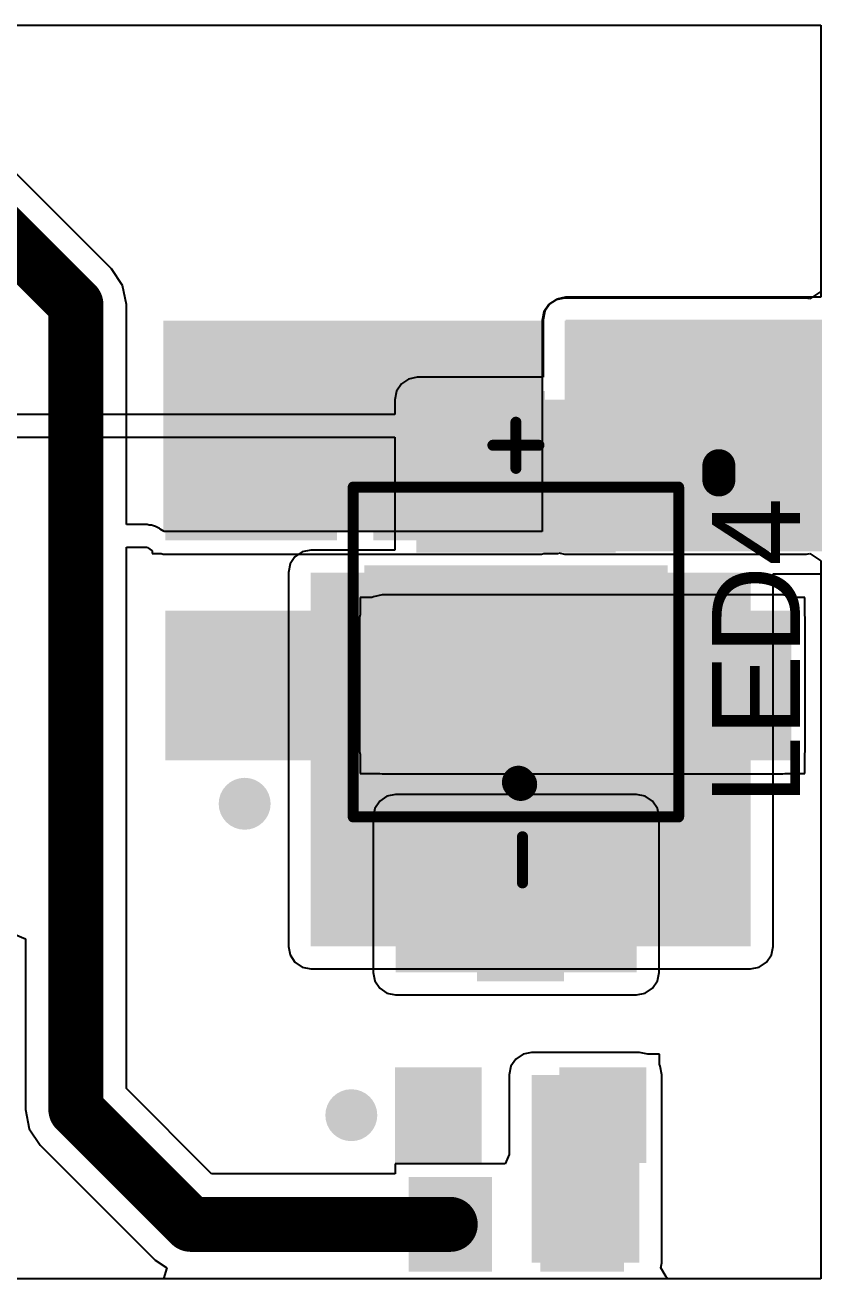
# Model space of a CAD drawing. Header units: millimetres. Extents: x 0.3 to 42.9, y 0.3 to 14.7.
# Drawn here: x 33.67 to 42.88, y 0.26 to 14.74 of the extents above; entities that cross this region are included whole.
import ezdxf

# ---------------------------------------------------------------- set-up
doc = ezdxf.new("R2010")
doc.units = ezdxf.units.MM
for name, color, linetype in [('BottomLayer', 5, 'Continuous'), ('BottomPaste', 16, 'Continuous'), ('BottomSolder', 6, 'Continuous'), ('TopLayer', 1, 'Continuous'), ('TopOverlay', 2, 'Continuous'), ('TopPaste', 8, 'Continuous'), ('TopSolder', 216, 'Continuous'), ('ViaHoleLayer', 16, 'Continuous')]:
    doc.layers.add(name, color=color, linetype=linetype)
doc.styles.add('Arial', font='', dxfattribs={"height": 0.2})
doc.styles.get('Arial').set_extended_font_data('Arial')

# ---------------------------------------------------------------- blocks, each defined once
blk = doc.blocks.new('R___0603_B_7')
at = {"layer": 'BottomLayer'}
for points in [[(-1.143, -0.4445), (-1.143, 0.4445), (-0.381, 0.4445), (-0.381, -0.4445)], [(0.381, -0.4445), (0.381, 0.4445), (1.143, 0.4445), (1.143, -0.4445)]]:
    blk.add_hatch(color=5, dxfattribs=at).paths.add_polyline_path(points)
at = {"layer": 'BottomPaste'}
for points in [[(-1.143, -0.4445), (-1.143, 0.4445), (-0.381, 0.4445), (-0.381, -0.4445)], [(0.381, -0.4445), (0.381, 0.4445), (1.143, 0.4445), (1.143, -0.4445)]]:
    blk.add_hatch(color=16, dxfattribs=at).paths.add_polyline_path(points)
at = {"layer": 'BottomSolder'}
for points in [[(-1.2446, -0.5461), (-1.2446, 0.5461), (-0.2794, 0.5461), (-0.2794, -0.5461)], [(0.2794, -0.5461), (0.2794, 0.5461), (1.2446, 0.5461), (1.2446, -0.5461)]]:
    blk.add_hatch(color=6, dxfattribs=at).paths.add_polyline_path(points)
blk = doc.blocks.new('R___1206_B_8')
at = {"layer": 'BottomLayer'}
for points in [[(-2.032, 0.889), (-0.508, 0.889), (-0.508, -0.889), (-2.032, -0.889)], [(0.508, 0.889), (2.032, 0.889), (2.032, -0.889), (0.508, -0.889)]]:
    blk.add_hatch(color=5, dxfattribs=at).paths.add_polyline_path(points)
at = {"layer": 'BottomPaste'}
for points in [[(-2.032, 0.889), (-0.508, 0.889), (-0.508, -0.889), (-2.032, -0.889)], [(0.508, 0.889), (2.032, 0.889), (2.032, -0.889), (0.508, -0.889)]]:
    blk.add_hatch(color=16, dxfattribs=at).paths.add_polyline_path(points)
at = {"layer": 'BottomSolder'}
for points in [[(-2.1336, 0.9906), (-0.4064, 0.9906), (-0.4064, -0.9906), (-2.1336, -0.9906)], [(0.4064, 0.9906), (2.1336, 0.9906), (2.1336, -0.9906), (0.4064, -0.9906)]]:
    blk.add_hatch(color=6, dxfattribs=at).paths.add_polyline_path(points)
blk = doc.blocks.new('R___1206_B_9')
at = {"layer": 'BottomLayer'}
for points in [[(-2.032, 0.889), (-0.508, 0.889), (-0.508, -0.889), (-2.032, -0.889)], [(0.508, 0.889), (2.032, 0.889), (2.032, -0.889), (0.508, -0.889)]]:
    blk.add_hatch(color=5, dxfattribs=at).paths.add_polyline_path(points)
at = {"layer": 'BottomPaste'}
for points in [[(-2.032, 0.889), (-0.508, 0.889), (-0.508, -0.889), (-2.032, -0.889)], [(0.508, 0.889), (2.032, 0.889), (2.032, -0.889), (0.508, -0.889)]]:
    blk.add_hatch(color=16, dxfattribs=at).paths.add_polyline_path(points)
at = {"layer": 'BottomSolder'}
for points in [[(-2.1336, 0.9906), (-0.4064, 0.9906), (-0.4064, -0.9906), (-2.1336, -0.9906)], [(0.4064, 0.9906), (2.1336, 0.9906), (2.1336, -0.9906), (0.4064, -0.9906)]]:
    blk.add_hatch(color=6, dxfattribs=at).paths.add_polyline_path(points)
blk = doc.blocks.new('SOT_23F_B_19')
at = {"layer": 'BottomLayer'}
for points in [[(-0.55, 1.5), (-0.55, 0.6), (-1.35, 0.6), (-1.35, 1.5)], [(1.35, 1.5), (1.35, 0.6), (0.55, 0.6), (0.55, 1.5)], [(0.4, -0.6), (0.4, -1.5), (-0.4, -1.5), (-0.4, -0.6)]]:
    blk.add_hatch(color=5, dxfattribs=at).paths.add_polyline_path(points)
at = {"layer": 'BottomPaste'}
for points in [[(-0.55, 1.5), (-0.55, 0.6), (-1.35, 0.6), (-1.35, 1.5)], [(1.35, 1.5), (1.35, 0.6), (0.55, 0.6), (0.55, 1.5)], [(0.4, -0.6), (0.4, -1.5), (-0.4, -1.5), (-0.4, -0.6)]]:
    blk.add_hatch(color=16, dxfattribs=at).paths.add_polyline_path(points)
at = {"layer": 'BottomSolder'}
for points in [[(-0.448, 1.602), (-0.448, 0.498), (-1.452, 0.498), (-1.452, 1.602)], [(1.452, 1.602), (1.452, 0.498), (0.448, 0.498), (0.448, 1.602)], [(0.502, -0.498), (0.502, -1.602), (-0.502, -1.602), (-0.502, -0.498)]]:
    blk.add_hatch(color=6, dxfattribs=at).paths.add_polyline_path(points)
blk = doc.blocks.new('GW_PUSTA1_CM_MENE_XX53_1_1050_R18_23')
at = {"layer": 'TopLayer'}
for points in [[(1.05, 1.25), (-1.05, 1.25), (-1.05, 1.7), (1.05, 1.7)], [(1.65, -0.9), (-1.65, -0.9), (-1.65, 0.9), (1.65, 0.9)], [(1.05, -1.7), (-1.05, -1.7), (-1.05, -1.25), (1.05, -1.25)]]:
    blk.add_hatch(color=1, dxfattribs=at).paths.add_polyline_path(points)
at = {"layer": 'TopPaste'}
for points in [[(1.05, 1.25), (-1.05, 1.25), (-1.05, 1.7), (1.05, 1.7)], [(1.65, -0.9), (-1.65, -0.9), (-1.65, 0.9), (1.65, 0.9)], [(1.05, -1.7), (-1.05, -1.7), (-1.05, -1.25), (1.05, -1.25)]]:
    blk.add_hatch(color=8, dxfattribs=at).paths.add_polyline_path(points)
at = {"layer": 'TopSolder'}
for points in [[(1.152, 1.148), (-1.152, 1.148), (-1.152, 1.802), (1.152, 1.802)], [(1.752, -1.002), (-1.752, -1.002), (-1.752, 1.002), (1.752, 1.002)], [(1.152, -1.802), (-1.152, -1.802), (-1.152, -1.148), (1.152, -1.148)]]:
    blk.add_hatch(color=216, dxfattribs=at).paths.add_polyline_path(points)
at = {"layer": 'TopOverlay', "const_width": 0.127}
for points in [[(-0.076, 2.667), (-0.076, 2.134)], [(1.88, 1.905), (-1.88, 1.905)], [(-1.88, 1.905), (-1.88, -1.905)], [(1.88, 1.905), (1.88, -1.905)], [(1.88, -1.905), (-1.88, -1.905)], [(0, -2.121), (0, -2.654)], [(0.267, -2.388), (-0.267, -2.388)]]:
    blk.add_lwpolyline(points, dxfattribs=at)
at = {"layer": 'TopOverlay', "const_width": 0.0635}
for points in [[(-0.108, 2.667, 1), (-0.044, 2.667, 1)], [(-0.108, 2.134, 1), (-0.044, 2.134, 1)], [(-1.911, 1.905, 1), (-1.848, 1.905, 1)], [(-1.911, 1.905, 1), (-1.848, 1.905, 1)], [(1.848, 1.905, 1), (1.911, 1.905, 1)], [(1.848, 1.905, 1), (1.911, 1.905, 1)], [(-1.911, -1.905, 1), (-1.848, -1.905, 1)], [(-1.911, -1.905, 1), (-1.848, -1.905, 1)], [(1.848, -1.905, 1), (1.911, -1.905, 1)], [(1.848, -1.905, 1), (1.911, -1.905, 1)], [(-0.032, -2.121, 1), (0.032, -2.121, 1)], [(-0.298, -2.388, 1), (-0.235, -2.388, 1)], [(0.235, -2.388, 1), (0.298, -2.388, 1)], [(-0.032, -2.654, 1), (0.032, -2.654, 1)]]:
    blk.add_lwpolyline(points, format="xyb", close=True, dxfattribs=at)
blk = doc.blocks.new('C___1206_B_27')
at = {"layer": 'BottomLayer'}
for points in [[(-2.032, 0.889), (-0.508, 0.889), (-0.508, -0.889), (-2.032, -0.889)], [(0.508, 0.889), (2.032, 0.889), (2.032, -0.889), (0.508, -0.889)]]:
    blk.add_hatch(color=5, dxfattribs=at).paths.add_polyline_path(points)
at = {"layer": 'BottomPaste'}
for points in [[(-2.032, 0.889), (-0.508, 0.889), (-0.508, -0.889), (-2.032, -0.889)], [(0.508, 0.889), (2.032, 0.889), (2.032, -0.889), (0.508, -0.889)]]:
    blk.add_hatch(color=16, dxfattribs=at).paths.add_polyline_path(points)
at = {"layer": 'BottomSolder'}
for points in [[(-2.1336, 0.9906), (-0.4064, 0.9906), (-0.4064, -0.9906), (-2.1336, -0.9906)], [(0.4064, 0.9906), (2.1336, 0.9906), (2.1336, -0.9906), (0.4064, -0.9906)]]:
    blk.add_hatch(color=6, dxfattribs=at).paths.add_polyline_path(points)

msp = doc.modelspace()

# ---------------------------------------------------------------- hatches: boundary and pattern name
at = {"layer": 'BottomLayer'}
for points in [[(35.268, 8.89), (39.637, 8.89), (39.637, 11.328), (35.268, 11.328)], [(39.903, 8.89), (42.697, 8.89), (42.697, 11.328), (39.903, 11.328)], [(37.795, 6.35), (42.422, 6.35), (42.422, 7.9), (37.795, 7.9)], [(37.951, 3.8), (40.735, 3.8), (40.735, 5.595), (37.951, 5.595)], [(40.767, 0.445), (40.767, 2.616), (39.522, 2.616), (39.522, 0.445)]]:
    msp.add_hatch(color=5, dxfattribs=at).paths.add_polyline_path(points)
h = msp.add_hatch(color=5, dxfattribs=at)
edge = h.paths.add_edge_path()
edge.add_arc((36, 10.922), 0.3, 0, 360)
h = msp.add_hatch(color=5, dxfattribs=at)
edge = h.paths.add_edge_path()
edge.add_arc((37.012, 10.922), 0.3, 0, 360)
h = msp.add_hatch(color=5, dxfattribs=at)
edge = h.paths.add_edge_path()
edge.add_arc((37.969, 10.922), 0.3, 0, 360)
h = msp.add_hatch(color=5, dxfattribs=at)
edge = h.paths.add_edge_path()
edge.add_arc((38.925, 10.922), 0.3, 0, 360)
h = msp.add_hatch(color=5, dxfattribs=at)
edge = h.paths.add_edge_path()
edge.add_arc((40.333, 10.922), 0.3, 0, 360)
h = msp.add_hatch(color=5, dxfattribs=at)
edge = h.paths.add_edge_path()
edge.add_arc((41.29, 10.922), 0.3, 0, 360)
h = msp.add_hatch(color=5, dxfattribs=at)
edge = h.paths.add_edge_path()
edge.add_arc((42.247, 10.922), 0.3, 0, 360)
h = msp.add_hatch(color=5, dxfattribs=at)
edge = h.paths.add_edge_path()
edge.add_arc((40.231, 9.938), 0.3, 0, 360)
h = msp.add_hatch(color=5, dxfattribs=at)
edge = h.paths.add_edge_path()
edge.add_arc((36.208, 5.747), 0.3, 0, 360)
h = msp.add_hatch(color=5, dxfattribs=at)
edge = h.paths.add_edge_path()
edge.add_arc((38.386, 5.245), 0.3, 0, 360)
h = msp.add_hatch(color=5, dxfattribs=at)
edge = h.paths.add_edge_path()
edge.add_arc((39.398, 5.245), 0.3, 0, 360)
h = msp.add_hatch(color=5, dxfattribs=at)
edge = h.paths.add_edge_path()
edge.add_arc((40.355, 5.245), 0.3, 0, 360)
h = msp.add_hatch(color=5, dxfattribs=at)
edge = h.paths.add_edge_path()
edge.add_arc((37.44, 2.15), 0.3, 0, 360)
at = {"layer": 'BottomSolder'}
h = msp.add_hatch(color=6, dxfattribs=at)
edge = h.paths.add_edge_path()
edge.add_arc((36, 10.922), 0.15, 0, 360)
h = msp.add_hatch(color=6, dxfattribs=at)
edge = h.paths.add_edge_path()
edge.add_arc((37.012, 10.922), 0.15, 0, 360)
h = msp.add_hatch(color=6, dxfattribs=at)
edge = h.paths.add_edge_path()
edge.add_arc((37.969, 10.922), 0.15, 0, 360)
h = msp.add_hatch(color=6, dxfattribs=at)
edge = h.paths.add_edge_path()
edge.add_arc((38.925, 10.922), 0.15, 0, 360)
h = msp.add_hatch(color=6, dxfattribs=at)
edge = h.paths.add_edge_path()
edge.add_arc((40.333, 10.922), 0.15, 0, 360)
h = msp.add_hatch(color=6, dxfattribs=at)
edge = h.paths.add_edge_path()
edge.add_arc((41.29, 10.922), 0.15, 0, 360)
h = msp.add_hatch(color=6, dxfattribs=at)
edge = h.paths.add_edge_path()
edge.add_arc((42.247, 10.922), 0.15, 0, 360)
h = msp.add_hatch(color=6, dxfattribs=at)
edge = h.paths.add_edge_path()
edge.add_arc((40.231, 9.938), 0.15, 0, 360)
h = msp.add_hatch(color=6, dxfattribs=at)
edge = h.paths.add_edge_path()
edge.add_arc((36.208, 5.747), 0.15, 0, 360)
h = msp.add_hatch(color=6, dxfattribs=at)
edge = h.paths.add_edge_path()
edge.add_arc((38.386, 5.245), 0.15, 0, 360)
h = msp.add_hatch(color=6, dxfattribs=at)
edge = h.paths.add_edge_path()
edge.add_arc((39.398, 5.245), 0.15, 0, 360)
h = msp.add_hatch(color=6, dxfattribs=at)
edge = h.paths.add_edge_path()
edge.add_arc((40.355, 5.245), 0.15, 0, 360)
h = msp.add_hatch(color=6, dxfattribs=at)
edge = h.paths.add_edge_path()
edge.add_arc((37.44, 2.15), 0.15, 0, 360)
at = {"layer": 'TopLayer'}
for points in [[(42.875, 11.338), (39.914, 11.338), (39.914, 9.586), (42.875, 9.586)], [(38.202, 8.661), (42.875, 8.661), (42.875, 10.414), (38.202, 10.414)], [(36.972, 4.1), (42.052, 4.1), (42.052, 8.418), (36.972, 8.418)]]:
    msp.add_hatch(color=1, dxfattribs=at).paths.add_polyline_path(points)
h = msp.add_hatch(color=1, dxfattribs=at)
edge = h.paths.add_edge_path()
edge.add_arc((36, 10.922), 0.3, 0, 360)
h = msp.add_hatch(color=1, dxfattribs=at)
edge = h.paths.add_edge_path()
edge.add_arc((37.012, 10.922), 0.3, 0, 360)
h = msp.add_hatch(color=1, dxfattribs=at)
edge = h.paths.add_edge_path()
edge.add_arc((37.969, 10.922), 0.3, 0, 360)
h = msp.add_hatch(color=1, dxfattribs=at)
edge = h.paths.add_edge_path()
edge.add_arc((38.925, 10.922), 0.3, 0, 360)
h = msp.add_hatch(color=1, dxfattribs=at)
edge = h.paths.add_edge_path()
edge.add_arc((40.333, 10.922), 0.3, 0, 360)
h = msp.add_hatch(color=1, dxfattribs=at)
edge = h.paths.add_edge_path()
edge.add_arc((41.29, 10.922), 0.3, 0, 360)
h = msp.add_hatch(color=1, dxfattribs=at)
edge = h.paths.add_edge_path()
edge.add_arc((42.247, 10.922), 0.3, 0, 360)
h = msp.add_hatch(color=1, dxfattribs=at)
edge = h.paths.add_edge_path()
edge.add_arc((40.231, 9.938), 0.3, 0, 360)
h = msp.add_hatch(color=1, dxfattribs=at)
edge = h.paths.add_edge_path()
edge.add_arc((36.208, 5.747), 0.3, 0, 360)
h = msp.add_hatch(color=1, dxfattribs=at)
edge = h.paths.add_edge_path()
edge.add_arc((38.386, 5.245), 0.3, 0, 360)
h = msp.add_hatch(color=1, dxfattribs=at)
edge = h.paths.add_edge_path()
edge.add_arc((39.398, 5.245), 0.3, 0, 360)
h = msp.add_hatch(color=1, dxfattribs=at)
edge = h.paths.add_edge_path()
edge.add_arc((40.355, 5.245), 0.3, 0, 360)
h = msp.add_hatch(color=1, dxfattribs=at)
edge = h.paths.add_edge_path()
edge.add_arc((37.44, 2.15), 0.3, 0, 360)
at = {"layer": 'TopSolder'}
h = msp.add_hatch(color=216, dxfattribs=at)
edge = h.paths.add_edge_path()
edge.add_arc((36, 10.922), 0.15, 0, 360)
h = msp.add_hatch(color=216, dxfattribs=at)
edge = h.paths.add_edge_path()
edge.add_arc((37.012, 10.922), 0.15, 0, 360)
h = msp.add_hatch(color=216, dxfattribs=at)
edge = h.paths.add_edge_path()
edge.add_arc((37.969, 10.922), 0.15, 0, 360)
h = msp.add_hatch(color=216, dxfattribs=at)
edge = h.paths.add_edge_path()
edge.add_arc((38.925, 10.922), 0.15, 0, 360)
h = msp.add_hatch(color=216, dxfattribs=at)
edge = h.paths.add_edge_path()
edge.add_arc((40.333, 10.922), 0.15, 0, 360)
h = msp.add_hatch(color=216, dxfattribs=at)
edge = h.paths.add_edge_path()
edge.add_arc((41.29, 10.922), 0.15, 0, 360)
h = msp.add_hatch(color=216, dxfattribs=at)
edge = h.paths.add_edge_path()
edge.add_arc((42.247, 10.922), 0.15, 0, 360)
h = msp.add_hatch(color=216, dxfattribs=at)
edge = h.paths.add_edge_path()
edge.add_arc((40.231, 9.938), 0.15, 0, 360)
h = msp.add_hatch(color=216, dxfattribs=at)
edge = h.paths.add_edge_path()
edge.add_arc((36.208, 5.747), 0.15, 0, 360)
h = msp.add_hatch(color=216, dxfattribs=at)
edge = h.paths.add_edge_path()
edge.add_arc((38.386, 5.245), 0.15, 0, 360)
h = msp.add_hatch(color=216, dxfattribs=at)
edge = h.paths.add_edge_path()
edge.add_arc((39.398, 5.245), 0.15, 0, 360)
h = msp.add_hatch(color=216, dxfattribs=at)
edge = h.paths.add_edge_path()
edge.add_arc((40.355, 5.245), 0.15, 0, 360)
h = msp.add_hatch(color=216, dxfattribs=at)
edge = h.paths.add_edge_path()
edge.add_arc((37.44, 2.15), 0.15, 0, 360)
at = {"layer": 'ViaHoleLayer'}
h = msp.add_hatch(color=16, dxfattribs=at)
edge = h.paths.add_edge_path()
edge.add_arc((36, 10.922), 0.15, 0, 360)
h = msp.add_hatch(color=16, dxfattribs=at)
edge = h.paths.add_edge_path()
edge.add_arc((37.012, 10.922), 0.15, 0, 360)
h = msp.add_hatch(color=16, dxfattribs=at)
edge = h.paths.add_edge_path()
edge.add_arc((37.969, 10.922), 0.15, 0, 360)
h = msp.add_hatch(color=16, dxfattribs=at)
edge = h.paths.add_edge_path()
edge.add_arc((38.925, 10.922), 0.15, 0, 360)
h = msp.add_hatch(color=16, dxfattribs=at)
edge = h.paths.add_edge_path()
edge.add_arc((40.333, 10.922), 0.15, 0, 360)
h = msp.add_hatch(color=16, dxfattribs=at)
edge = h.paths.add_edge_path()
edge.add_arc((41.29, 10.922), 0.15, 0, 360)
h = msp.add_hatch(color=16, dxfattribs=at)
edge = h.paths.add_edge_path()
edge.add_arc((42.247, 10.922), 0.15, 0, 360)
h = msp.add_hatch(color=16, dxfattribs=at)
edge = h.paths.add_edge_path()
edge.add_arc((40.231, 9.938), 0.15, 0, 360)
h = msp.add_hatch(color=16, dxfattribs=at)
edge = h.paths.add_edge_path()
edge.add_arc((36.208, 5.747), 0.15, 0, 360)
h = msp.add_hatch(color=16, dxfattribs=at)
edge = h.paths.add_edge_path()
edge.add_arc((38.386, 5.245), 0.15, 0, 360)
h = msp.add_hatch(color=16, dxfattribs=at)
edge = h.paths.add_edge_path()
edge.add_arc((39.398, 5.245), 0.15, 0, 360)
h = msp.add_hatch(color=16, dxfattribs=at)
edge = h.paths.add_edge_path()
edge.add_arc((40.355, 5.245), 0.15, 0, 360)
h = msp.add_hatch(color=16, dxfattribs=at)
edge = h.paths.add_edge_path()
edge.add_arc((37.44, 2.15), 0.15, 0, 360)

# ---------------------------------------------------------------- linework, layer by layer
at = {"layer": 'BottomLayer'}
for p, q in [((0.259, 14.741), (42.861, 14.741)), ((42.861, 14.741), (42.861, 11.665)), ((34.671, 11.924), (32.655, 13.939)), ((34.797, 11.735), (34.671, 11.924)), ((34.842, 11.512), (34.797, 11.735)), ((39.903, 11.587), (39.804, 11.568)), ((42.697, 11.587), (39.903, 11.587)), ((42.734, 11.58), (42.697, 11.587)), ((42.861, 11.665), (42.734, 11.58)), ((34.842, 8.971), (34.842, 11.512)), ((39.72, 11.512), (39.664, 11.428)), ((39.804, 11.568), (39.72, 11.512)), ((39.664, 11.428), (39.644, 11.328)), ((39.644, 11.328), (39.644, 8.892)), ((35.081, 8.971), (34.842, 8.971)), ((35.106, 8.966), (35.081, 8.971)), ((35.132, 8.966), (35.106, 8.966)), ((35.155, 8.956), (35.132, 8.966)), ((35.18, 8.951), (35.155, 8.956)), ((35.202, 8.937), (35.18, 8.951)), ((35.225, 8.928), (35.202, 8.937)), ((35.234, 8.919), (35.225, 8.928)), ((35.277, 8.89), (35.234, 8.919)), ((39.637, 8.89), (35.277, 8.89)), ((39.644, 8.892), (39.637, 8.89)), ((34.842, 2.457), (34.842, 8.712)), ((34.842, 8.712), (35.081, 8.712)), ((35.081, 8.712), (35.085, 8.707)), ((35.085, 8.707), (35.141, 8.669)), ((35.141, 8.669), (35.141, 8.636)), ((35.141, 8.636), (35.243, 8.636)), ((35.243, 8.636), (35.268, 8.631)), ((35.268, 8.631), (39.637, 8.631)), ((39.637, 8.631), (39.662, 8.636)), ((39.662, 8.636), (39.828, 8.636)), ((39.828, 8.636), (39.838, 8.644)), ((39.828, 8.636), (39.828, 8.636)), ((39.838, 8.644), (39.903, 8.631)), ((39.903, 8.631), (42.697, 8.631)), ((42.697, 8.631), (42.734, 8.638)), ((42.734, 8.638), (42.861, 8.553)), ((42.861, 8.553), (42.861, 0.259)), ((37.678, 8.128), (37.542, 8.128)), ((37.542, 8.128), (37.542, 7.935)), ((37.696, 8.139), (37.678, 8.128)), ((37.795, 8.159), (37.696, 8.139)), ((42.422, 8.159), (37.795, 8.159)), ((42.521, 8.139), (42.422, 8.159)), ((42.538, 8.128), (42.521, 8.139)), ((42.676, 8.128), (42.538, 8.128)), ((42.676, 7.925), (42.676, 8.128)), ((37.542, 7.935), (37.536, 7.9)), ((37.536, 7.9), (37.536, 6.35)), ((42.681, 7.9), (42.676, 7.925)), ((42.681, 6.35), (42.681, 7.9)), ((37.536, 6.35), (37.542, 6.316)), ((37.542, 6.316), (37.542, 6.096)), ((42.676, 6.325), (42.681, 6.35)), ((42.676, 6.096), (42.676, 6.325)), ((37.542, 6.096), (37.77, 6.096)), ((37.77, 6.096), (37.795, 6.091)), ((37.795, 6.091), (42.422, 6.091)), ((42.422, 6.091), (42.447, 6.096)), ((42.447, 6.096), (42.676, 6.096)), ((37.852, 5.834), (37.768, 5.778)), ((37.951, 5.854), (37.852, 5.834)), ((40.735, 5.854), (37.951, 5.854)), ((40.834, 5.834), (40.735, 5.854)), ((40.918, 5.778), (40.834, 5.834)), ((37.712, 5.694), (37.692, 5.595)), ((37.768, 5.778), (37.712, 5.694)), ((40.975, 5.694), (40.918, 5.778)), ((40.994, 5.595), (40.975, 5.694)), ((37.692, 5.595), (37.692, 3.8)), ((40.994, 3.8), (40.994, 5.595)), ((33.559, 4.236), (33.676, 4.187)), ((33.676, 4.187), (33.676, 2.215)), ((37.692, 3.8), (37.712, 3.701)), ((40.975, 3.701), (40.994, 3.8)), ((37.712, 3.701), (37.768, 3.617)), ((40.918, 3.617), (40.975, 3.701)), ((37.768, 3.617), (37.852, 3.561)), ((37.852, 3.561), (37.951, 3.541)), ((37.951, 3.541), (40.735, 3.541)), ((40.735, 3.541), (40.834, 3.561)), ((40.834, 3.561), (40.918, 3.617)), ((39.339, 2.799), (39.283, 2.715)), ((39.423, 2.855), (39.339, 2.799)), ((39.522, 2.875), (39.423, 2.855)), ((40.767, 2.875), (39.522, 2.875)), ((40.866, 2.855), (40.767, 2.875)), ((40.868, 2.854), (40.866, 2.855)), ((40.999, 2.854), (40.868, 2.854)), ((40.999, 2.726), (40.999, 2.854)), ((39.283, 2.715), (39.263, 2.616)), ((39.263, 2.616), (39.263, 1.696)), ((41.006, 2.715), (40.999, 2.726)), ((41.026, 2.616), (41.006, 2.715)), ((41.026, 0.445), (41.026, 2.616)), ((35.827, 1.472), (34.842, 2.457)), ((33.676, 2.215), (33.721, 1.992)), ((33.721, 1.992), (33.847, 1.803)), ((33.847, 1.803), (35.173, 0.477)), ((39.263, 1.696), (39.218, 1.587)), ((37.948, 1.472), (35.827, 1.472)), ((39.218, 1.587), (37.948, 1.587)), ((37.948, 1.587), (37.948, 1.472)), ((35.173, 0.477), (35.31, 0.386)), ((41.014, 0.386), (41.026, 0.445)), ((35.31, 0.386), (35.271, 0.259)), ((41.076, 0.282), (41.014, 0.386)), ((35.271, 0.259), (0.259, 0.259)), ((41.101, 0.259), (41.076, 0.282)), ((42.861, 0.259), (41.101, 0.259))]:
    msp.add_line(p, q, dxfattribs=at)
for points, const_width in [([(32.243, 13.527), (34.259, 11.512)], 0.635), ([(34.259, 2.215), (34.259, 11.512)], 0.635), ([(41.685, 9.487), (41.685, 9.652)], 0.381), ([(34.259, 2.215), (35.585, 0.889)], 0.635), ([(35.585, 0.889), (38.583, 0.889)], 0.635)]:
    msp.add_lwpolyline(points, dxfattribs=dict(at, const_width=const_width))
for points, const_width in [([(34.1, 11.512, 1), (34.418, 11.512, 1)], 0.318), ([(34.1, 11.512, 1), (34.418, 11.512, 1)], 0.318), ([(41.59, 9.652, 1), (41.78, 9.652, 1)], 0.191), ([(41.59, 9.487, 1), (41.78, 9.487, 1)], 0.191), ([(34.1, 2.215, 1), (34.418, 2.215, 1)], 0.318), ([(34.1, 2.215, 1), (34.418, 2.215, 1)], 0.318), ([(35.427, 0.889, 1), (35.744, 0.889, 1)], 0.318), ([(35.427, 0.889, 1), (35.744, 0.889, 1)], 0.318), ([(38.424, 0.889, 1), (38.741, 0.889, 1)], 0.318)]:
    msp.add_lwpolyline(points, format="xyb", close=True, dxfattribs=dict(at, const_width=const_width))
at = {"layer": 'TopLayer'}
for p, q in [((0.259, 14.741), (42.861, 14.741)), ((42.861, 14.741), (42.861, 11.597)), ((39.914, 11.597), (39.815, 11.577)), ((42.861, 11.597), (39.914, 11.597)), ((39.731, 11.521), (39.675, 11.437)), ((39.815, 11.577), (39.731, 11.521)), ((39.675, 11.437), (39.655, 11.338)), ((39.655, 11.338), (39.655, 10.673)), ((38.018, 10.597), (37.962, 10.513)), ((38.102, 10.653), (38.018, 10.597)), ((38.202, 10.673), (38.102, 10.653)), ((39.655, 10.673), (38.202, 10.673)), ((37.962, 10.513), (37.943, 10.414)), ((37.943, 10.414), (37.943, 10.242)), ((37.943, 10.242), (32.572, 10.242)), ((32.572, 9.983), (37.943, 9.983)), ((37.943, 9.983), (37.943, 8.677)), ((36.789, 8.601), (36.733, 8.517)), ((36.873, 8.658), (36.789, 8.601)), ((36.972, 8.677), (36.873, 8.658)), ((37.943, 8.677), (36.972, 8.677)), ((36.733, 8.517), (36.713, 8.418)), ((36.713, 8.418), (36.713, 4.1)), ((42.311, 4.1), (42.311, 8.402)), ((42.311, 8.402), (42.861, 8.402)), ((42.861, 8.402), (42.861, 0.259)), ((36.713, 4.1), (36.733, 4.001)), ((42.292, 4.001), (42.311, 4.1)), ((36.733, 4.001), (36.789, 3.917)), ((36.789, 3.917), (36.873, 3.861)), ((42.151, 3.861), (42.235, 3.917)), ((42.235, 3.917), (42.292, 4.001)), ((36.873, 3.861), (36.972, 3.841)), ((36.972, 3.841), (42.052, 3.841)), ((42.052, 3.841), (42.151, 3.861)), ((42.861, 0.259), (0.259, 0.259))]:
    msp.add_line(p, q, dxfattribs=at)
for points, const_width in [([(39.37, 5.996), (39.395, 5.971)], 0.381), ([(39.341, 6.025), (39.37, 5.996)], 0.203)]:
    msp.add_lwpolyline(points, dxfattribs=dict(at, const_width=const_width))
for points, const_width in [([(39.275, 5.996, 1), (39.465, 5.996, 1)], 0.191), ([(39.3, 5.971, 1), (39.491, 5.971, 1)], 0.191), ([(39.29, 6.025, 1), (39.392, 6.025, 1)], 0.102), ([(39.319, 5.996, 1), (39.421, 5.996, 1)], 0.102)]:
    msp.add_lwpolyline(points, format="xyb", close=True, dxfattribs=dict(at, const_width=const_width))

# ---------------------------------------------------------------- block references
for name, p, rotation in [('C___1206_B_27', (36.284, 8.382), 90), ('R___1206_B_9', (38.685, 8.382), 90), ('R___1206_B_8', (41.533, 8.382), 270), ('GW_PUSTA1_CM_MENE_XX53_1_1050_R18_23', (39.341, 7.5), 180), ('SOT_23F_B_19', (39.395, 3.2), 180)]:
    msp.add_blockref(name, p, dxfattribs=dict(rotation=rotation))
msp.add_blockref('R___0603_B_7', (39.345, 0.889))

# ---------------------------------------------------------------- texts
at = {"layer": 'TopOverlay', "style": 'Arial'}
msp.add_text('LED4', height=1.016, rotation=90, dxfattribs=at).set_placement((42.621, 5.733))

doc.saveas('drawing.dxf')
